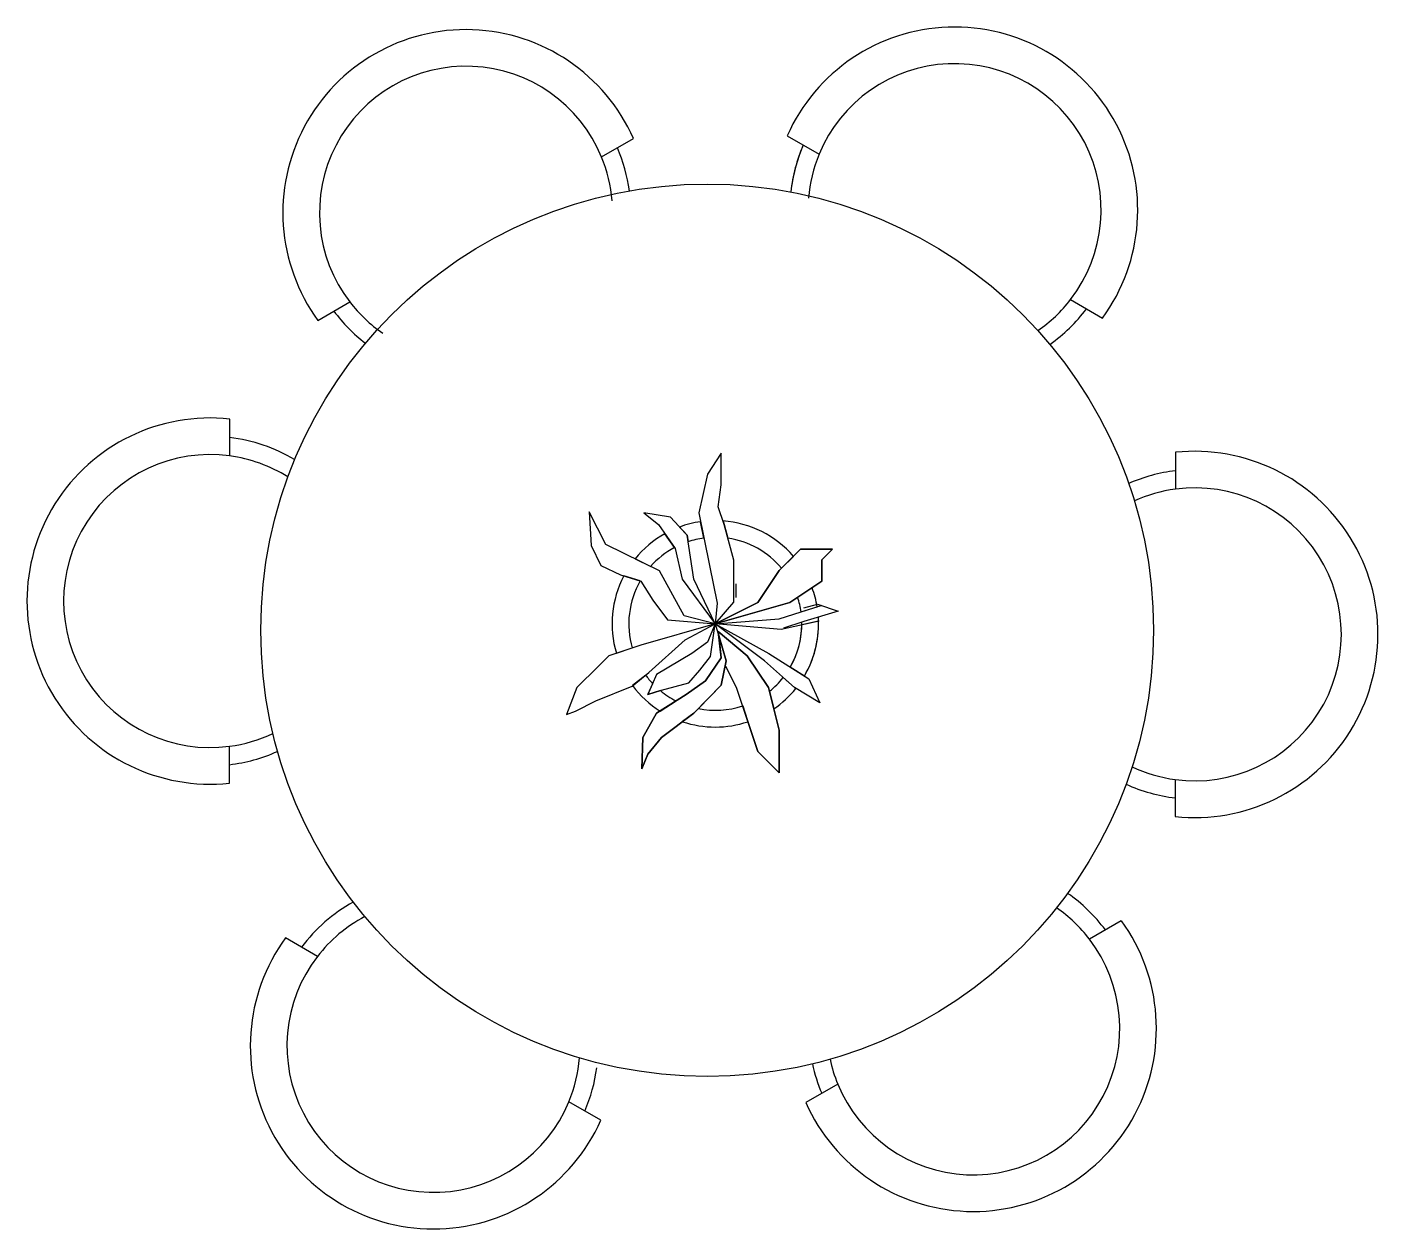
# Model space of a CAD drawing. Header units: millimetres. Extents: x 414.52 to 416.27, y 293.58 to 295.14.
import ezdxf

# ---------------------------------------------------------------- set-up
doc = ezdxf.new("R2010")
doc.units = ezdxf.units.MM
doc.header["$MEASUREMENT"] = 0

msp = doc.modelspace()

# ---------------------------------------------------------------- linework, layer by layer
for p, q in [((415.2643, 294.9751), (415.3058, 294.9989)), ((415.5052, 295.0027), (415.5466, 294.9787)), ((414.8965, 294.7631), (414.938, 294.787)), ((415.8726, 294.7901), (415.9141, 294.7662)), ((414.7822, 294.5873), (414.7822, 294.6351)), ((415.4196, 294.5908), (415.4018, 294.5636)), ((415.4196, 294.5908), (415.4018, 294.5636)), ((415.4196, 294.55), (415.4196, 294.5908)), ((415.4196, 294.55), (415.4196, 294.5908)), ((416.0088, 294.592), (416.0087, 294.5441)), ((415.4018, 294.5636), (415.3904, 294.5133)), ((415.4018, 294.5636), (415.3904, 294.5133)), ((415.4158, 294.5214), (415.4196, 294.55)), ((415.4158, 294.5214), (415.4196, 294.55)), ((415.2698, 294.4725), (415.2482, 294.5146)), ((415.2698, 294.4725), (415.2482, 294.5146)), ((415.2482, 294.5146), (415.2507, 294.4711)), ((415.3536, 294.5079), (415.3193, 294.5133)), ((415.3193, 294.5133), (415.3383, 294.4983)), ((415.3536, 294.5079), (415.3193, 294.5133)), ((415.3193, 294.5133), (415.3383, 294.4983)), ((415.3752, 294.4847), (415.3536, 294.5079)), ((415.3752, 294.4847), (415.3536, 294.5079)), ((415.3904, 294.5133), (415.4044, 294.4452)), ((415.3904, 294.5133), (415.4044, 294.4452)), ((415.4234, 294.4983), (415.4158, 294.5214)), ((415.4234, 294.4983), (415.4158, 294.5214)), ((415.3383, 294.4983), (415.3599, 294.467)), ((415.3383, 294.4983), (415.3599, 294.467)), ((415.3655, 294.4951), (415.3752, 294.4847)), ((415.3971, 294.4807), (415.3927, 294.502)), ((415.4219, 294.503), (415.4234, 294.4983)), ((415.4361, 294.452), (415.4234, 294.4983)), ((415.4361, 294.452), (415.4234, 294.4983)), ((415.4234, 294.4983), (415.4283, 294.4805)), ((415.3396, 294.4384), (415.2698, 294.4725)), ((415.3396, 294.4384), (415.2698, 294.4725)), ((415.359, 294.4684), (415.3466, 294.4864)), ((415.384, 294.4276), (415.3752, 294.4847)), ((415.384, 294.4276), (415.3752, 294.4847)), ((415.3752, 294.4847), (415.3765, 294.476)), ((415.2507, 294.4711), (415.2634, 294.4452)), ((415.2507, 294.4711), (415.2634, 294.4452)), ((415.3599, 294.467), (415.3688, 294.4276)), ((415.3599, 294.467), (415.3688, 294.4276)), ((415.4948, 294.4386), (415.5224, 294.4662)), ((415.5224, 294.4662), (415.4948, 294.4386)), ((415.4978, 294.4416), (415.5132, 294.457)), ((415.5224, 294.4662), (415.5638, 294.4662)), ((415.5638, 294.4662), (415.5224, 294.4662)), ((415.5638, 294.4662), (415.55, 294.4524)), ((415.55, 294.4524), (415.5638, 294.4662)), ((415.2634, 294.4452), (415.2888, 294.433)), ((415.2634, 294.4452), (415.2888, 294.433)), ((415.3079, 294.4539), (415.3281, 294.444)), ((415.3713, 294.3799), (415.3396, 294.4384)), ((415.3713, 294.3799), (415.3396, 294.4384)), ((415.4044, 294.4452), (415.4145, 294.3963)), ((415.4044, 294.4452), (415.4145, 294.3963)), ((415.4361, 294.3976), (415.4361, 294.452)), ((415.4361, 294.3976), (415.4361, 294.452)), ((415.4671, 294.3971), (415.4948, 294.4386)), ((415.4948, 294.4386), (415.4671, 294.3971)), ((415.55, 294.4524), (415.55, 294.4248)), ((415.55, 294.4248), (415.55, 294.4524)), ((415.2888, 294.433), (415.3155, 294.4248)), ((415.2888, 294.433), (415.3155, 294.4248)), ((415.3145, 294.4251), (415.2933, 294.4316)), ((415.3155, 294.4248), (415.3307, 294.4003)), ((415.3155, 294.4248), (415.3307, 294.4003)), ((415.3688, 294.4276), (415.4119, 294.3695)), ((415.3688, 294.4276), (415.4119, 294.3695)), ((415.4119, 294.3695), (415.384, 294.4276)), ((415.4119, 294.3695), (415.384, 294.4276)), ((415.4385, 294.4213), (415.4385, 294.4036)), ((415.55, 294.4248), (415.5086, 294.3971)), ((415.5086, 294.3971), (415.55, 294.4248)), ((415.5373, 294.4163), (415.5187, 294.4039)), ((415.3307, 294.4003), (415.3498, 294.3745)), ((415.3307, 294.4003), (415.3498, 294.3745)), ((415.4119, 294.3695), (415.4361, 294.3976)), ((415.4119, 294.3695), (415.4361, 294.3976)), ((415.5086, 294.3971), (415.4119, 294.3695)), ((415.4119, 294.3695), (415.4671, 294.3971)), ((415.4671, 294.3971), (415.4119, 294.3695)), ((415.4119, 294.3695), (415.5086, 294.3971)), ((415.4145, 294.3963), (415.4119, 294.3695)), ((415.4145, 294.3963), (415.4119, 294.3695)), ((415.4945, 294.3758), (415.5504, 294.3936)), ((415.523, 294.3849), (415.544, 294.3915)), ((415.5268, 294.3904), (415.5445, 294.3948)), ((415.571, 294.3859), (415.5268, 294.3727)), ((415.5445, 294.3948), (415.571, 294.3859)), ((415.4119, 294.3695), (415.3153, 294.3419)), ((415.4119, 294.3695), (415.3153, 294.3419)), ((415.3498, 294.3745), (415.4119, 294.3695)), ((415.3498, 294.3745), (415.4119, 294.3695)), ((415.4119, 294.3695), (415.3713, 294.3799)), ((415.4119, 294.3695), (415.3713, 294.3799)), ((415.3726, 294.3486), (415.4119, 294.3695)), ((415.3726, 294.3486), (415.4119, 294.3695)), ((415.4119, 294.3695), (415.4018, 294.3459)), ((415.4119, 294.3695), (415.4018, 294.3459)), ((415.4056, 294.3269), (415.4119, 294.3695)), ((415.4056, 294.3269), (415.4119, 294.3695)), ((415.4119, 294.3695), (415.4945, 294.3758)), ((415.4119, 294.3695), (415.4814, 294.3309)), ((415.4758, 294.3215), (415.4119, 294.3695)), ((415.4971, 294.3623), (415.4119, 294.3695)), ((415.4119, 294.3695), (415.426, 294.3214)), ((415.5466, 294.3731), (415.4971, 294.3623)), ((415.5268, 294.3727), (415.5003, 294.3638)), ((415.5457, 294.3729), (415.5241, 294.3682)), ((415.4158, 294.3595), (415.4533, 294.3281)), ((415.4196, 294.3255), (415.4158, 294.3595)), ((415.4533, 294.3281), (415.4158, 294.3595)), ((415.4158, 294.3595), (415.4164, 294.3543)), ((415.4164, 294.3543), (415.426, 294.3214)), ((415.426, 294.3214), (415.4164, 294.3543)), ((415.4164, 294.3543), (415.4196, 294.3255)), ((415.3153, 294.3419), (415.2739, 294.3281)), ((415.3153, 294.3419), (415.2739, 294.3281)), ((415.2836, 294.3314), (415.3042, 294.3382)), ((415.3256, 294.3065), (415.3726, 294.3486)), ((415.3256, 294.3065), (415.3726, 294.3486)), ((415.4018, 294.3459), (415.3815, 294.3309)), ((415.4018, 294.3459), (415.3815, 294.3309)), ((415.2601, 294.3143), (415.2324, 294.2867)), ((415.2601, 294.3143), (415.2324, 294.2867)), ((415.2739, 294.3281), (415.2601, 294.3143)), ((415.2739, 294.3281), (415.2601, 294.3143)), ((415.3815, 294.3309), (415.3358, 294.3037)), ((415.3815, 294.3309), (415.3358, 294.3037)), ((415.3917, 294.3092), (415.4056, 294.3269)), ((415.3917, 294.3092), (415.4056, 294.3269)), ((415.3993, 294.2956), (415.4196, 294.3255)), ((415.4196, 294.3255), (415.3993, 294.2956)), ((415.426, 294.3214), (415.4196, 294.2901)), ((415.426, 294.3214), (415.4196, 294.2901)), ((415.4196, 294.2901), (415.426, 294.3214)), ((415.4395, 294.2867), (415.4257, 294.3143)), ((415.4533, 294.3281), (415.4809, 294.2867)), ((415.4809, 294.2867), (415.4533, 294.3281)), ((415.5147, 294.2867), (415.4758, 294.3215)), ((415.4814, 294.3309), (415.5332, 294.2983)), ((415.304, 294.2888), (415.3256, 294.3065)), ((415.304, 294.2888), (415.3256, 294.3065)), ((415.3216, 294.3031), (415.3047, 294.2893)), ((415.3358, 294.3037), (415.3243, 294.2779)), ((415.3358, 294.3037), (415.3243, 294.2779)), ((415.3777, 294.2928), (415.3917, 294.3092)), ((415.3777, 294.2928), (415.3917, 294.3092)), ((415.5147, 294.2867), (415.4999, 294.3)), ((415.509, 294.3135), (415.5274, 294.3019)), ((415.5332, 294.2983), (415.5475, 294.2668)), ((415.2324, 294.2867), (415.2189, 294.252)), ((415.257, 294.2697), (415.304, 294.2888)), ((415.257, 294.2697), (415.304, 294.2888)), ((415.3243, 294.2779), (415.3307, 294.2922)), ((415.3243, 294.2779), (415.3421, 294.2833)), ((415.3243, 294.2779), (415.3421, 294.2833)), ((415.3407, 294.2829), (415.3243, 294.2779)), ((415.3421, 294.2833), (415.3777, 294.2928)), ((415.3421, 294.2833), (415.3777, 294.2928)), ((415.3739, 294.2779), (415.3993, 294.2956)), ((415.3993, 294.2956), (415.3739, 294.2779)), ((415.4196, 294.2901), (415.384, 294.2534)), ((415.384, 294.2534), (415.4196, 294.2901)), ((415.4196, 294.2901), (415.39, 294.2595)), ((415.4533, 294.2453), (415.4395, 294.2867)), ((415.4809, 294.2867), (415.4948, 294.2315)), ((415.4948, 294.2315), (415.4809, 294.2867)), ((415.4821, 294.2821), (415.4878, 294.2593)), ((415.5475, 294.2668), (415.5147, 294.2867)), ((415.5163, 294.2857), (415.5147, 294.2867)), ((415.2304, 294.2561), (415.257, 294.2697)), ((415.2304, 294.2561), (415.257, 294.2697)), ((415.3358, 294.2534), (415.3739, 294.2779)), ((415.3739, 294.2779), (415.3358, 294.2534)), ((415.3404, 294.2564), (415.361, 294.2696)), ((415.4474, 294.2631), (415.4533, 294.2453)), ((415.4533, 294.2453), (415.4474, 294.2631)), ((415.2189, 294.252), (415.2304, 294.2561)), ((415.318, 294.2221), (415.3358, 294.2534)), ((415.3358, 294.2534), (415.318, 294.2221)), ((415.384, 294.2534), (415.3421, 294.2221)), ((415.3421, 294.2221), (415.384, 294.2534)), ((415.384, 294.2534), (415.3695, 294.2426)), ((415.39, 294.2595), (415.384, 294.2534)), ((415.4671, 294.2039), (415.4533, 294.2453)), ((415.4533, 294.2453), (415.4671, 294.2039)), ((415.4543, 294.2425), (415.4533, 294.2453)), ((415.4948, 294.2315), (415.4948, 294.1763)), ((415.4948, 294.1763), (415.4948, 294.2315)), ((414.7818, 294.1628), (414.7818, 294.2106)), ((415.3167, 294.1813), (415.318, 294.2221)), ((415.318, 294.2221), (415.3167, 294.1813)), ((415.3421, 294.2221), (415.3243, 294.2003)), ((415.3243, 294.2003), (415.3421, 294.2221)), ((415.3243, 294.2003), (415.3167, 294.1813)), ((415.3167, 294.1813), (415.3243, 294.2003)), ((415.4948, 294.1763), (415.4671, 294.2039)), ((415.4671, 294.2039), (415.4948, 294.1763)), ((416.0084, 294.1675), (416.0084, 294.1197)), ((415.9384, 293.9844), (415.897, 293.9605)), ((414.896, 293.938), (414.8546, 293.962)), ((415.5706, 293.7725), (415.5292, 293.7486)), ((415.2634, 293.7255), (415.222, 293.7494))]:
    msp.add_line(p, q)
msp.add_circle((415.4013, 294.3612), 0.5788)
for centre, radius, start, end in [((415.0886, 294.9028), 0.2375, 23.8728, 216.031), ((415.7222, 294.9062), 0.2375, 323.8728, 156.031), ((415.0886, 294.9028), 0.19, 22.3449, 217.5588), ((415.7222, 294.9062), 0.19, 322.3449, 157.5588), ((415.0886, 294.9028), 0.2137, 7.6273, 23.1943), ((415.7222, 294.9062), 0.2137, 156.7094, 173.6595), ((415.7222, 294.9062), 0.2137, 156.7094, 172.3727), ((415.0886, 294.9028), 0.19, 4.6461, 22.3449), ((415.7222, 294.9062), 0.19, 157.5588, 175.3539), ((415.0886, 294.9028), 0.19, 217.5588, 235.3539), ((415.7222, 294.9062), 0.19, 304.6461, 322.3449), ((415.0886, 294.9028), 0.2137, 216.7094, 232.3727), ((415.7222, 294.9062), 0.2137, 305.3543, 323.1943), ((414.7568, 294.399), 0.2375, 83.8728, 276.031), ((414.7568, 294.399), 0.2137, 59.1555, 83.1943), ((414.7568, 294.399), 0.19, 82.3449, 277.5588), ((414.7568, 294.399), 0.19, 57.946, 82.3449), ((416.0337, 294.3558), 0.2375, 263.8728, 96.031), ((416.0337, 294.3558), 0.2137, 96.7094, 113.6614), ((416.0337, 294.3558), 0.19, 97.5588, 114.3697), ((416.0337, 294.3558), 0.19, 262.3449, 97.5588), ((415.4119, 294.3695), 0.1339, 98.2495, 110.3021), ((415.4119, 294.3695), 0.1339, 98.2495, 110.3021), ((415.4119, 294.3695), 0.1339, 40.8182, 85.7383), ((415.4119, 294.3695), 0.1339, 40.8182, 85.7383), ((415.4119, 294.3695), 0.1339, 119.2235, 140.9585), ((415.4119, 294.3695), 0.1339, 119.2235, 140.9585), ((415.4119, 294.3695), 0.1122, 97.6006, 108.4008), ((415.4119, 294.3695), 0.1122, 97.6006, 108.4008), ((415.4119, 294.3695), 0.1122, 40.0063, 81.5942), ((415.4119, 294.3695), 0.1122, 40.0063, 81.5942), ((415.4119, 294.3695), 0.1122, 118.1805, 138.3703), ((415.4119, 294.3695), 0.1122, 118.1805, 138.3703), ((415.4119, 294.3695), 0.1339, 152.3723, 196.5661), ((415.4119, 294.3695), 0.1339, 152.3723, 196.5661), ((415.4119, 294.3695), 0.1122, 150.2813, 196.204), ((415.4119, 294.3695), 0.1122, 150.2813, 196.204), ((415.4119, 294.3695), 0.1122, 7.858, 17.839), ((415.4119, 294.3695), 0.1122, 7.858, 17.839), ((415.4119, 294.3695), 0.1339, 9.4478, 20.4627), ((415.4119, 294.3695), 0.1339, 9.4478, 20.4627), ((415.4119, 294.3695), 0.1122, 330.0014, 1.1358), ((415.4119, 294.3695), 0.1122, 330.0014, 359.3081), ((415.4119, 294.3695), 0.1339, 329.6419, 3.7488), ((415.4119, 294.3695), 0.1339, 329.6419, 1.4578), ((415.4119, 294.3695), 0.1122, 216.3171, 223.5867), ((415.4119, 294.3695), 0.1122, 216.3171, 223.5867), ((415.4119, 294.3695), 0.1122, 308.744, 321.6537), ((415.4119, 294.3695), 0.1122, 308.744, 321.6537), ((415.4119, 294.3695), 0.1339, 216.8012, 237.7101), ((415.4119, 294.3695), 0.1339, 216.8012, 237.7101), ((415.4119, 294.3695), 0.1122, 230.594, 243.002), ((415.4119, 294.3695), 0.1122, 230.594, 243.002), ((415.4119, 294.3695), 0.1339, 304.5336, 321.2366), ((415.4119, 294.3695), 0.1339, 304.5336, 321.2366), ((415.4119, 294.3695), 0.1122, 258.7322, 288.4349), ((415.4119, 294.3695), 0.1122, 258.7322, 288.4349), ((415.4119, 294.3695), 0.1122, 258.7322, 288.4349), ((414.7568, 294.399), 0.19, 277.5588, 295.3539), ((415.4119, 294.3695), 0.1339, 251.5388, 288.4349), ((415.4119, 294.3695), 0.1339, 251.5388, 288.4349), ((414.7568, 294.399), 0.2137, 276.7094, 294.1444), ((416.0337, 294.3558), 0.19, 244.6461, 262.3449), ((416.0337, 294.3558), 0.2137, 245.3544, 263.1943), ((415.7464, 293.8447), 0.2137, 36.7094, 55.0577), ((415.0464, 293.822), 0.2137, 119.1555, 143.1943), ((415.7464, 293.8447), 0.19, 37.5588, 55.3539), ((415.0464, 293.822), 0.19, 117.946, 142.3449), ((415.7464, 293.8447), 0.2375, 203.8728, 36.031), ((415.0464, 293.822), 0.2375, 143.8728, 336.031), ((415.7464, 293.8447), 0.19, 202.3449, 37.5588), ((415.0464, 293.822), 0.19, 142.3449, 337.5588), ((415.0464, 293.822), 0.19, 337.5588, 355.3539), ((415.0464, 293.822), 0.2137, 336.7094, 352.3727), ((415.7464, 293.8447), 0.2137, 192.4318, 203.1943), ((415.7464, 293.8447), 0.19, 192.1356, 202.3449)]:
    msp.add_arc(centre, radius, start, end)

doc.saveas('drawing.dxf')
